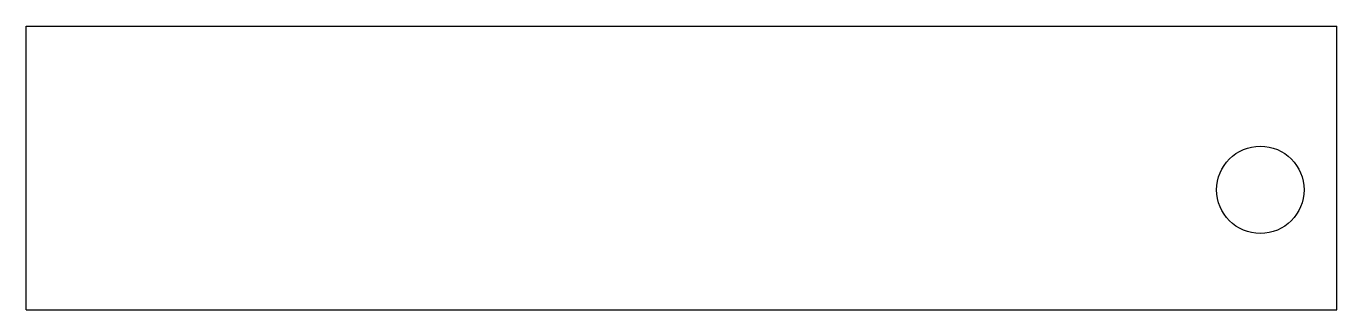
# Model space of a CAD drawing. Header units: inches. Extents: x -7.5 to 7.5, y -1.6 to 1.6.
import ezdxf

# ---------------------------------------------------------------- set-up
doc = ezdxf.new("R2010")
doc.units = ezdxf.units.IN
doc.header["$MEASUREMENT"] = 0

msp = doc.modelspace()

# ---------------------------------------------------------------- linework, layer by layer
at = {"color": 7, "linetype": 'Continuous', "lineweight": 25}
for p, q in [((-7.5, -1.625), (-7.5, 1.625)), ((-7.5, 1.625), (7.5, 1.625)), ((7.5, -1.625), (7.5, 1.625)), ((-7.5, -1.625), (7.5, -1.625))]:
    msp.add_line(p, q, dxfattribs=at)
msp.add_circle((6.625, -0.25), 0.5, dxfattribs=at)

doc.saveas('drawing.dxf')
